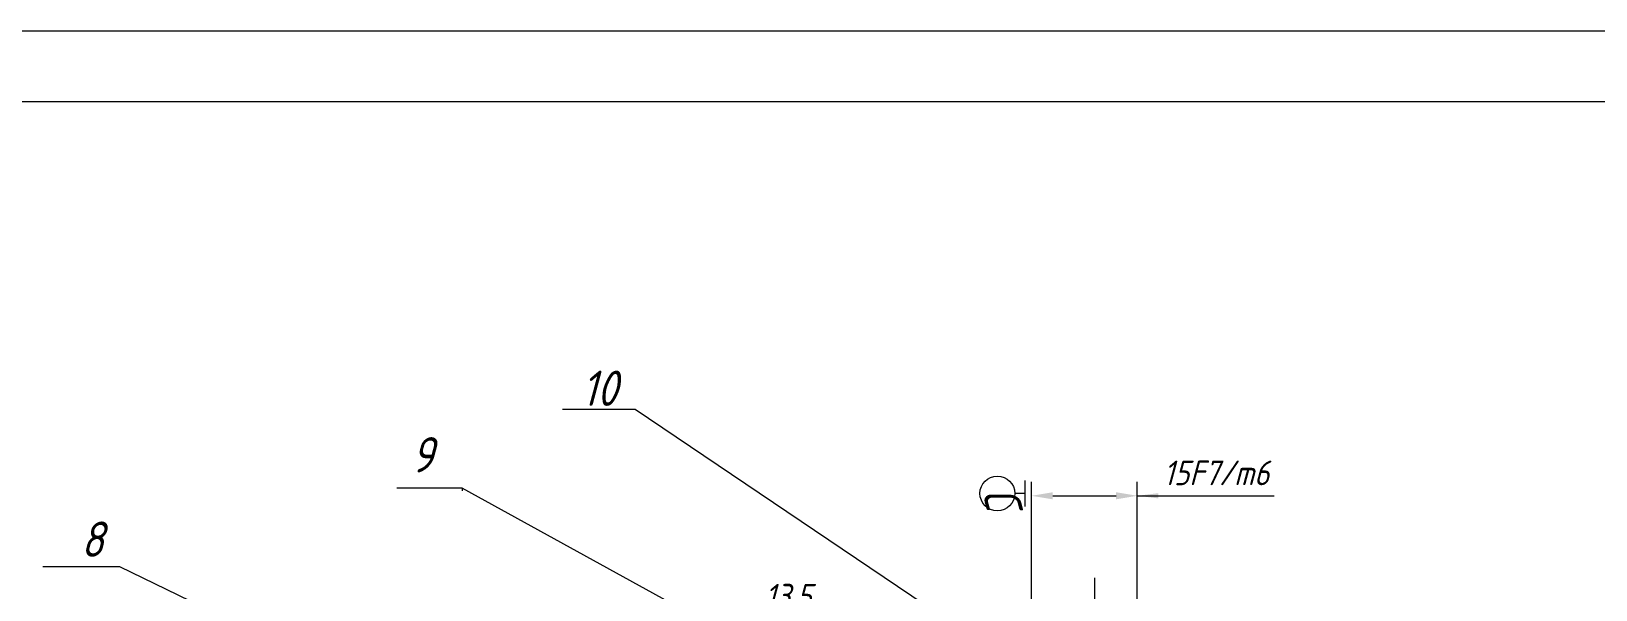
# Model space of a CAD drawing. Header units: millimetres. Extents: x 0 to 841, y 0 to 594.
# Drawn here: x 113.4 to 335.2, y 514.8 to 594 of the extents above; entities that cross this region are included whole.
import ezdxf

# ---------------------------------------------------------------- set-up
doc = ezdxf.new("R2010")
doc.units = ezdxf.units.MM
doc.linetypes.add('点画线-25', pattern=[7.625, 6, -0.75, 0.125, -0.75])
doc.linetypes.add('虚线-25', pattern=[3.75, 3, -0.75])
for name, color, linetype, lineweight in [('cs', 3, 'Continuous', 40), ('图框标题栏-粗线', 3, 'Continuous', 18), ('图框标题栏-细线', 7, 'Continuous', 18), ('尺寸', 2, 'Continuous', 18), ('细点画线', 1, '点画线-25', 25)]:
    doc.layers.add(name, color=color, linetype=linetype, lineweight=lineweight)
doc.styles.add('工程字体', font='gbeitc.shx', dxfattribs={"bigfont": 'gbcbig.shx'})
doc.styles.add('汉字', font='gbeitc.shx', dxfattribs={"bigfont": 'gbcbig.shx'})
doc.dimstyles.new('GB', dxfattribs={"dimtxt": 3.5, "dimasz": 3, "dimexe": 2, "dimexo": 0, "dimgap": 1.5, "dimtad": 1, "dimdec": 3, "dimdsep": 46, "dimtxsty": '汉字', "dimcen": 0, "dimdle": 6, "dimclrd": 256, "dimclre": 256, "dimclrt": 256, "dimadec": 1, "dimazin": 2, "dimtfac": 0.7, "dimtdec": 3, "dimtmove": 0, "dimatfit": 3, "dimfxl": 1, "dimtolj": 1, "dimarcsym": 0})
doc.dimstyles.new('国标', dxfattribs={"dimtxt": 3.5, "dimasz": 2.5, "dimexe": 2, "dimexo": 0, "dimgap": 1, "dimtad": 1, "dimdec": 3, "dimdsep": 46, "dimtxsty": '工程字体', "dimcen": 2.5, "dimdle": 5, "dimclrd": 256, "dimclre": 256, "dimclrt": 256, "dimazin": 2, "dimtfac": 0.7, "dimtdec": 3, "dimtmove": 0, "dimatfit": 2, "dimfxl": 1, "dimtolj": 1, "dimarcsym": 0})

# ---------------------------------------------------------------- blocks, each defined once
blk = doc.blocks.new('*X9')
at = {"layer": '尺寸', "lineweight": 0}
for points in [[(216.5090494757399, 511.5193314615592), (216.5090494757399, 510.6859981282258), (214.0090494757399, 511.1026647948925)], [(224.8927060328126, 511.5193314615592), (224.8927060328126, 510.6859981282258), (227.3927060328126, 511.1026647948925)]]:
    blk.add_hatch(color=256, dxfattribs=at).paths.add_polyline_path(points, flags=0)
at = {"layer": '尺寸'}
for p, q in [((214.0090494757399, 489.8538356406259), (214.0090494757399, 513.1026647948925)), ((227.3927060328126, 508.9180753201324), (227.3927060328126, 513.1026647948925)), ((224.8927060328126, 511.1026647948925), (216.5090494757399, 511.1026647948925))]:
    blk.add_line(p, q, dxfattribs=at)
at = {"layer": '尺寸', "lineweight": 0, "insert": (220.7008777542762, 513.8526647948925), "char_height": 3.5, "width": 30.50000000000006, "attachment_point": 5, "style": '工程字体'}
blk.add_mtext('13.5', dxfattribs=at)
blk = doc.blocks.new('*X14')
at = {"layer": '尺寸', "lineweight": 0}
for points in [[(258.2155474368435, 528.5979019399426), (258.2155474368435, 527.5979019399426), (255.2155474368435, 528.0979019399426)], [(267.2155474368435, 528.5979019399426), (267.2155474368435, 527.5979019399426), (270.2155474368435, 528.0979019399426)]]:
    blk.add_hatch(color=256, dxfattribs=at).paths.add_polyline_path(points, flags=0)
at = {"layer": '尺寸'}
for p, q in [((255.2155474368435, 469.743537038729), (255.2155474368435, 530.0979019399426)), ((258.2155474368435, 528.0979019399426), (267.2155474368435, 528.0979019399426)), ((270.2155474368435, 469.743537038729), (270.2155474368435, 530.0979019399426)), ((270.2155474368435, 528.0979019399426), (289.6322141035102, 528.0979019399426))]:
    blk.add_line(p, q, dxfattribs=at)
at = {"layer": '尺寸', "lineweight": 0, "insert": (281.4238807701768, 531.3479019399426), "char_height": 3.5, "width": 70.5, "attachment_point": 5, "style": '汉字'}
blk.add_mtext('15F7/m6', dxfattribs=at)
blk = doc.blocks.new('*X20')
at = {"layer": '尺寸', "linetype": 'Continuous', "lineweight": 0}
blk.add_hatch(color=256, dxfattribs=at).paths.add_polyline_path([(270.2155474368435, 528.0979019399426), (273.2155474368435, 528.4729019399426), (273.2155474368435, 527.7229019399426)], flags=0)
blk.add_line((270.2155474368435, 528.0979019399426), (289.6322141035101, 528.0979019399426), dxfattribs=at)
at = {"layer": '尺寸', "lineweight": 0}
blk.add_line((289.6322141035101, 528.0979019399426), (289.6322141035101, 528.0979019399426), dxfattribs=at)
blk = doc.blocks.new('*X47')
at = {"layer": '尺寸', "linetype": 'Continuous', "lineweight": 0}
for p, q in [((125.9028123812691, 518.0156362391174), (114.9819875918138, 518.0156362391174)), ((358.2751435232117, 405.6315035897305), (125.9028123812691, 518.0156362391174))]:
    blk.add_line(p, q, dxfattribs=at)
at = {"layer": '尺寸', "lineweight": 0}
blk.add_line((114.9819875918138, 518.0156362391174), (114.9819875918138, 518.0156362391174), dxfattribs=at)
blk = doc.blocks.new('*X48')
at = {"layer": '尺寸', "linetype": 'Continuous', "lineweight": 0}
blk.add_hatch(color=256, dxfattribs=at).paths.add_polyline_path([(254.0280760005312, 485.4134400458661), (251.2188280354308, 486.5309152673269), (251.5803372581011, 487.1880386057683)], flags=0)
for p, q in [((254.0280760005312, 485.4134400458661), (174.4825440751374, 529.1745450485596)), ((174.4825440751374, 529.1745450485596), (174.4825440751374, 528.7872730089371))]:
    blk.add_line(p, q, dxfattribs=at)
at = {"layer": '尺寸', "lineweight": 0}
blk.add_line((174.4825440751374, 528.7872730089371), (174.4825440751374, 528.7872730089371), dxfattribs=at)
blk = doc.blocks.new('*X56')
at = {"layer": '尺寸', "linetype": 'Continuous', "lineweight": 0}
blk.add_hatch(color=256, dxfattribs=at).paths.add_polyline_path([(259.2394624360095, 499.6938676317652), (256.5430648254934, 501.0613708039747), (256.9626470712839, 501.6830224258799)], flags=0)
for p, q in [((198.9947923381242, 540.3558607576094), (188.7158613472552, 540.3558607576094)), ((259.2394624360095, 499.6938676317652), (198.9947923381242, 540.3558607576094))]:
    blk.add_line(p, q, dxfattribs=at)
at = {"layer": '尺寸', "lineweight": 0}
blk.add_line((188.7158613472552, 540.3558607576094), (188.7158613472552, 540.3558607576094), dxfattribs=at)

msp = doc.modelspace()

# ---------------------------------------------------------------- linework, layer by layer
at = {"layer": 'cs', "lineweight": 0}
msp.add_line((254.2661980817093, 530.2822475624932), (254.2661980817093, 526.5879498815505), dxfattribs=at)
at = {"layer": '图框标题栏-粗线'}
msp.add_line((831, 584), (25, 584), dxfattribs=at)
at = {"layer": '图框标题栏-细线'}
msp.add_line((841, 594), (0, 594), dxfattribs=at)
at = {"layer": '尺寸', "lineweight": 0}
for p, q in [((174.4825440751374, 529.1745450485596), (165.2130673513921, 529.1745450485596)), ((254.2661980817093, 528.4350987220218), (252.8361722765776, 528.4350987220218))]:
    msp.add_line(p, q, dxfattribs=at)
msp.add_circle((250.3706139767246, 528.4350987220218), 2.465558299853001, dxfattribs=at)
at = {"layer": '细点画线', "linetype": '虚线-25', "lineweight": 0}
msp.add_line((264.2155474368435, 460.9658440338485), (264.2155474368435, 517.1688733764704), dxfattribs=at)

# ---------------------------------------------------------------- block references
at = {"layer": '尺寸', "lineweight": 0}
for name in ['*X56', '*X48', '*X20', '*X47']:
    msp.add_blockref(name, (0, 0), dxfattribs=at)

# ---------------------------------------------------------------- texts
at = {"layer": '尺寸', "lineweight": 0, "char_height": 5, "attachment_point": 1, "style": '汉字'}
for s, insert, width in [('10', (191.4107128489254, 545.8529297280425), 7.950422535266142), ('9', (167.2354373516018, 536.4241888564093), 7.24710672353558), ('8', (120.3957878767774, 524.4414642177005), 12.19699926644125)]:
    msp.add_mtext(s, dxfattribs=dict(at, insert=insert, width=width))
at = {"layer": '尺寸', "lineweight": 0, "insert": (253.0176619801395, 529.975410216251), "char_height": 5, "width": 2.82772839395966, "attachment_point": 1, "rotation": 284.3965123909916, "style": '汉字'}
msp.add_mtext('C', dxfattribs=at)

# ---------------------------------------------------------------- dimensions: what is measured, and where the dimension line sits
at = {"layer": '尺寸', "lineweight": 0}
for base, p1, p2, text, dimstyle, picture, middle in [((270.2155474368435, 528.0979019399426), (255.2155474368435, 469.743537038729), (270.2155474368435, 469.743537038729), '15F7/m6', 'GB', '*X14', (281.4238807701768, 528.0979019399426)), ((214.0090494757399, 511.1026647948925), (227.3927060328126, 508.9180753201324), (214.0090494757399, 489.8538356406259), '13.5', '国标', '*X9', (220.7008777542762, 511.1026647948925))]:
    dim = msp.add_linear_dim(base=base, p1=p1, p2=p2, text=text, dimstyle=dimstyle, override={"dimsah": 1}, dxfattribs=at)
    dim.commit()
    dim.dimension.update_dxf_attribs({"geometry": picture, "text_midpoint": middle})

doc.saveas('drawing.dxf')
